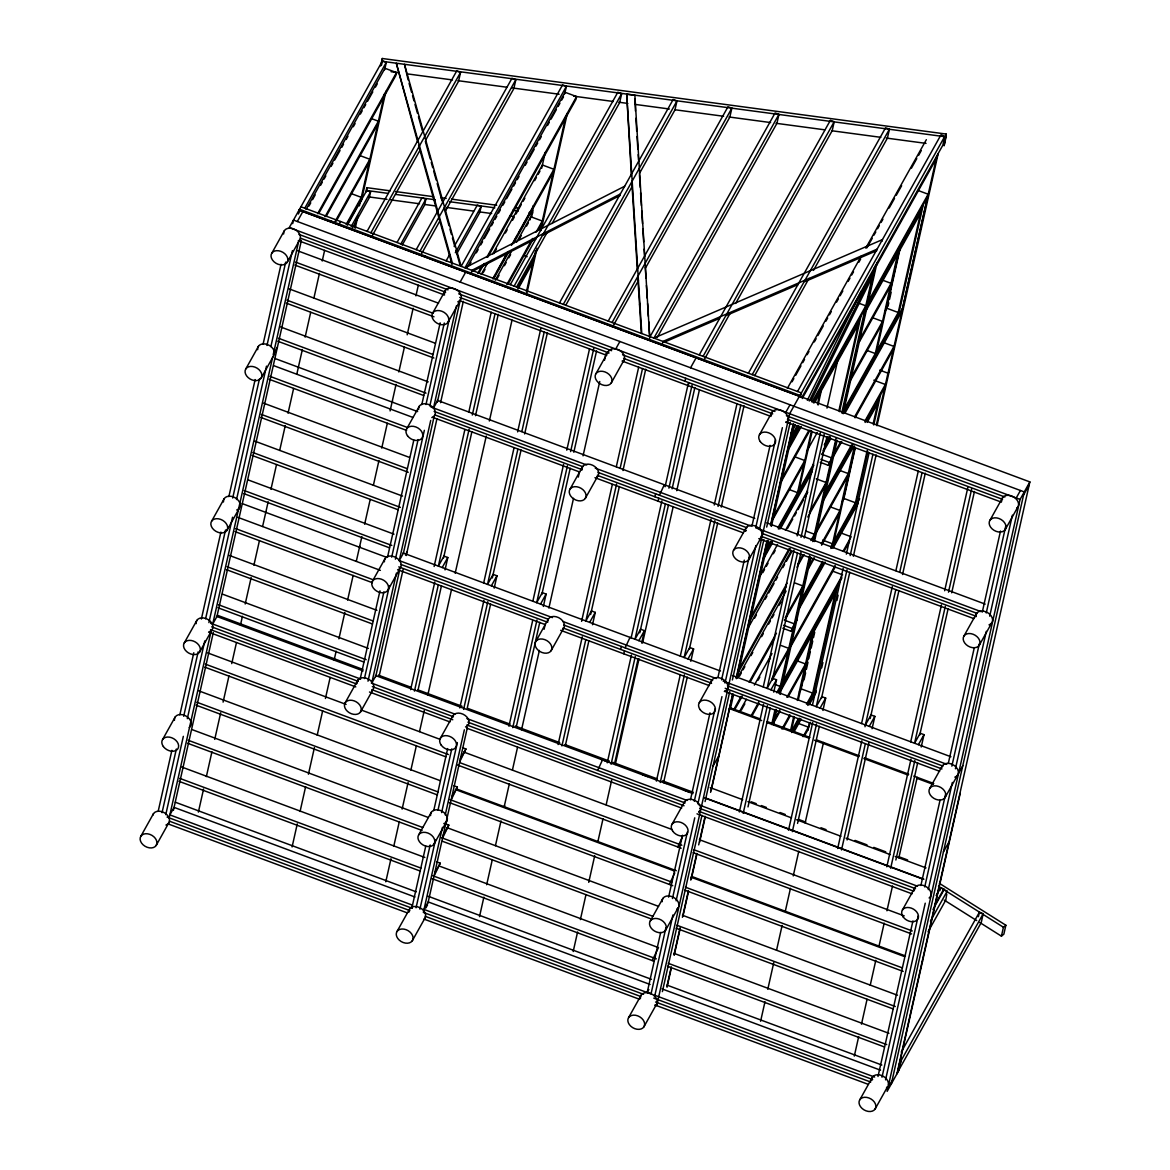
<?xml version="1.0" encoding="UTF-8"?>
<svg xmlns="http://www.w3.org/2000/svg" width="1170" height="1170" viewBox="0 0 1170 1170"><rect width="100%" height="100%" fill="white"/><g stroke="black" fill="none" stroke-linecap="round" stroke-linejoin="round"><path stroke-width="1.5" d="M382.312 58.5L382.224 61.323L946.091 136.875L944.088 145.811L946.179 134.053L382.312 58.5L380.645 65.929M946.091 136.875L946.179 134.053M390.268 190.842L366.81 187.668L366.722 190.491L347.3 225.24M946.779 894.026L945.784 900.096L928.059 931.832M158.33 810.664L171.888 750.336M179.844 714.855L193.796 652.743M201.372 619.032L220.896 532.101M228.867 496.606L255.148 379.548M263.118 344.068L281.049 264.259M292.675 223.631L293.48 220.077L1024.262 491.912L891.335 1083.873M162.045 812.682L176.334 749.063M183.69 716.274L198.154 651.851M205.584 618.813L225.532 529.981M232.698 498.04L259.447 378.934M266.965 345.501L285.685 262.139M298.248 213.715L299.067 210.073L1029.863 481.908L896.922 1073.855M298.54 213.73L299.549 209.269L799.987 395.431M165.76 814.656L183.339 736.354M187.317 718.672L204.779 640.911M208.889 622.601L232.552 517.228M236.53 499.531L266.482 366.151M270.87 346.598L292.427 250.614M169.197 817.874L210.732 632.941M272.815 356.484L212.735 624.019L216.933 616.517L301.392 240.406M298.789 240.786L273.21 354.7L277.407 347.197M173.394 810.371L213.32 632.546M198.388 812.097L203.565 789.033M206.359 776.617L211.931 751.783M214.724 739.367L220.706 712.764M223.09 702.117L228.984 675.865M231.733 663.609L236.457 642.608M240.45 625.131L242.424 616.327M245.203 603.998L251.14 577.571M253.905 565.227L259.447 540.569M262.606 526.471L268.164 501.754M270.943 489.367L276.515 464.578M279.688 450.421L285.261 425.631M288.039 413.244L293.611 388.455M296.785 374.298L302.357 349.508M305.136 337.121L310.693 312.332M313.882 298.174L319.439 273.385M322.233 260.998L324.616 250.38M381.464 65.359L382.473 60.898L386.305 62.332L384.637 69.761M354.583 227.214L356.587 218.322M359.38 205.876L384.55 93.79M355.183 228.282L357.991 215.821M361.179 201.591L385.954 91.289M365.815 192.129L366.81 187.668M306.101 209.386L384.974 68.284L396.498 72.569L395.826 75.538L318.737 213.481M388.367 193.416L366.722 190.491L370.554 191.924L369.223 197.876L352.448 227.887M397.069 242.424L422.034 197.774L425.865 199.192L424.534 205.145L402.246 245.013M367.058 231.367L456.724 70.931L460.556 72.364L458.552 81.286L425.704 140.049M292.09 846.948L297.268 823.899M300.061 811.483L305.633 786.635M308.427 774.218L314.408 747.615M317.187 735.228L322.686 710.716M325.435 698.475L330.159 677.459M334.152 659.982L336.141 651.178M338.905 638.849L344.843 612.422M347.607 600.093L353.15 575.421M356.309 561.322L361.866 536.606M364.645 524.218L370.217 499.429M373.391 485.272L378.963 460.483M381.742 448.095L387.314 423.306M390.093 410.919L396.06 384.36M398.838 371.972L404.396 347.183M407.189 334.795L413.142 308.236M415.935 295.849L418.319 285.231M360.199 678.878L379.972 590.835M387.489 557.344L413.814 440.11M421.8 404.586L440.154 322.861M364.44 678.541L383.906 591.83M391.687 557.169L418.099 439.569M425.968 404.542L444.278 323.022M367.994 681.189L389.405 585.863M395.401 559.172L424.344 430.311M429.814 405.975L449.47 318.43M396.44 573.081L371.724 683.163L375.906 675.66M430.721 420.44L399.248 560.606L403.431 553.103L434.172 416.257M456.475 305.765L433.514 407.964L437.712 400.462M454.165 246.504L477.301 205.101L481.148 206.52L479.817 212.472L456.666 253.89M375.687 676.684L399.453 570.843M437.361 402.027L460.278 300.017M379.299 675.485L403.065 569.658M406.239 555.545L436.966 418.684M440.563 402.685L463.32 301.348M416.213 249.649L511.992 78.258L515.838 79.692L513.835 88.613L445.536 210.805M434.128 566.485L464.87 429.595M468.863 411.811L491.21 312.258M410.626 689.671L434.801 581.987M469.111 429.244L438.37 566.134L443.971 556.086L447.803 557.52L445.039 569.878M472.3 415.028L495.056 313.692M443.562 557.9L471.905 431.686M475.503 415.686L498.259 314.35M414.458 691.104L438.253 585.175M418.07 689.92L441.47 585.76M530.083 219.843L533.271 205.642M541.651 168.348L545.235 152.363M531.487 217.342L533.081 210.249M385.793 881.814L390.97 858.751M393.763 846.334L399.336 821.501M402.129 809.084L408.111 782.467M410.889 770.079L416.388 745.582M419.533 731.572L424.257 710.57M427.854 694.848L451.605 589.139M455.174 573.241L486.281 436.03M489.353 420.995L512.021 320.083M564.715 93.775L566.397 86.346L562.551 84.913L461.141 266.365L404.484 64.306L408.096 79.852M526.441 291.623L535.626 250.775M540.408 229.466L565.929 115.801M527.041 292.675L537.015 248.274M541.008 230.519L567.333 113.3M467.21 267.374L565.052 92.284L576.576 96.569L575.903 99.552L487.846 257.122M483.678 582.982L514.025 447.876M517.623 431.876L540.774 328.77M411.84 908.125L425.763 846.085M433.734 810.634L447.657 748.595M459.781 707.952L483.956 600.268M517.857 449.309L487.524 584.415L493.126 574.368L496.957 575.801L494.193 588.159M521.849 431.525L544.211 331.973M416.067 907.788L430.18 844.945M437.975 810.283L451.752 748.917M492.321 577.965L521.059 449.967M524.657 433.968L547.414 332.631M463.612 709.386L487.802 601.702M419.913 909.207L435.445 840.075M441.616 812.594L457.338 742.584M490.625 604.042L467.225 708.201L510.047 724.128M442.465 827.322L423.35 912.41L643.544 994.324M445.243 814.92L464.358 729.831M427.942 903.138L467.356 727.638M436.834 861.924L440.256 863.197L433.997 876.184M445.39 823.841L448.812 825.113L442.553 838.1M453.945 785.772L457.368 787.044L451.108 800.031M462.486 747.688L465.923 748.961L459.649 761.948M510.296 284.646L617.833 92.24L621.665 93.659L619.661 102.594L552.123 223.441M649.745 338.13L634.871 95.179L626.696 94.243L631.405 175.792M635.076 98.66L635.442 111.048M532.833 601.278L563.574 464.388M566.777 450.172L589.534 348.835M508.935 726.234L532.716 620.319M567.421 465.821L536.679 602.696L542.28 592.663L546.112 594.082L543.348 606.44M570.609 451.591L593.76 348.484M541.871 594.477L570.214 468.249M573.812 452.249L596.568 350.927M512.767 727.667L536.957 619.983M516.379 726.482L539.779 622.338M479.495 916.666L483.883 897.156M486.676 884.739L492.248 859.906M495.436 845.705L501.009 820.872M509.316 783.929L504.197 806.686L504.709 805.779M512.46 769.933L517.564 747.177M521.557 729.7L539.37 650.418M544.109 629.27L545.308 623.99M548.876 608.093L573.519 498.332M578.287 477.097L579.486 471.773M583.055 455.847L599.757 381.493M604.524 360.258L606.118 353.164M559.45 302.928L673.145 99.508L676.977 100.942L674.973 109.863L639.449 173.438M639.551 304.975L639.873 303.483M581.592 621.343L612.334 484.453M616.327 466.669L638.688 367.117M558.09 744.529L582.265 636.846M616.575 484.102L585.834 620.992L591.435 610.945L595.267 612.378L592.503 624.736M620.173 468.102L642.52 368.55M590.631 614.528L619.369 486.53M622.966 470.53L645.723 369.208M561.922 745.948L585.717 640.034M565.534 744.764L588.934 640.619M662.615 342.912L662.951 341.421L877.105 249.151M608.224 321.077L728.003 106.748L731.85 108.181L729.846 117.102L645.547 267.915M620.641 649.409L621.314 646.44M654.922 496.767L655.595 493.798M597.621 770.416L602.491 759.944M623.815 653.811L624.487 650.842M625.146 647.858L630.016 637.387M658.096 501.169L658.754 498.201M659.427 495.217L664.297 484.746M685.02 381.244L685.693 378.261M631.142 637.84L661.884 500.965M665.087 486.735L688.238 383.628M688.194 385.647L688.867 382.663M607.245 762.811L631.434 655.127M665.335 504.168L634.988 639.273L640.59 629.226L644.436 630.659L641.657 643.017M668.918 488.168L692.084 385.062M639.785 632.824L668.523 504.826M672.121 488.826L694.878 387.489M611.091 764.244L635.266 656.56M614.689 763.059L638.089 658.9M573.198 951.517L577.585 932.007M580.378 919.591L585.951 894.757M588.744 882.341L594.711 855.738M603.018 818.781L597.899 841.537L598.411 840.645M606.162 804.784L611.661 780.288M615.259 764.551L639.01 658.842M642.579 642.944L673.189 506.639M676.757 490.698L699.426 389.8M650.081 336.638L775.096 112.963L778.942 114.382L776.938 123.318L657.233 337.472M680.297 656.121L711.038 519.246M714.241 505.016L736.998 403.694M656.399 781.092L680.179 675.178M714.885 520.665L684.143 657.555L689.744 647.507L693.591 648.941L690.812 661.299M718.073 506.449L740.829 405.112M689.335 649.321L717.678 523.107M721.276 507.107L744.032 405.771M660.246 782.525L684.421 674.841M663.858 781.341L687.243 677.181M699.236 354.934L830.378 120.291L834.21 121.709L832.206 130.645L735.637 303.454M652.231 960.57L658.491 947.598L440.022 866.327M669.328 884.432L674.797 872.879M677.752 846.948L682.417 836.828M660.67 932.461L647.185 992.54L648.853 989.542M668.611 897.112L682.505 835.248M690.461 799.812L710 712.808M717.985 677.254L744.281 560.152M751.871 526.383L770.079 445.331M665.905 927.722L651.017 993.973L424.023 909.441L428.22 901.938L650.11 984.467M672.457 898.531L687.39 832.002M694.307 801.231L715.045 708.903M721.568 679.872L749.166 556.92M775.491 439.715L755.703 527.816L981.001 611.617M654.615 996.518L672.925 914.969M676.114 900.798L694.746 817.83M697.876 803.892L721.963 696.633M725.005 683.075L755.879 545.6M759.462 529.615L782.364 427.664M656.721 1005.659L789.662 413.712L799.446 396.191M662.381 991.619L701.971 815.314M705.071 801.567L729.773 691.543M732.376 679.96L763.908 539.531M766.701 527.085L790.262 422.209M666.9 986.383L671.287 966.859M674.066 954.501L680.048 927.839M682.417 917.309L688.413 890.589M690.768 880.103L696.764 853.427M698.68 844.886L705.086 816.338M710.556 792.368L732.712 693.708M736.164 677.986L766.876 541.242M770.474 525.564L793.187 424.037M667.017 987.246L671.01 969.447M674.183 955.32L680.179 928.6M682.944 916.3L688.56 891.306M691.309 879.036L696.94 854.012M699.572 842.239L705.086 817.742M711.141 790.715L732.829 694.176M736.383 678.673L767.388 540.584M770.825 525.33L793.626 423.759M730.636 707.66L733.429 695.229M737.422 677.474L750.584 618.871L749.18 621.372M768.222 540.613L750.482 619.588L790.174 548.598M771.425 526.383L794.196 424.973M800.382 397.391L801.391 392.93L300.939 206.768M811.512 430.56L797.56 492.658L789.341 489.601M817.479 403.942L819.877 393.31M798.964 490.157L812.112 431.613M818.079 404.995L821.267 390.795M763.249 686.98L793.991 550.105M797.194 535.875L820.345 432.768M748.39 373.215L885.573 127.764L889.419 129.197L887.416 138.118L813.472 270.402M826.985 408.111L837.691 360.433M739.352 811.951L763.527 704.267M767.096 688.413L797.428 553.308M801.026 537.308L824.177 434.202M772.288 680.179L801.026 552.181M804.229 537.966L826.985 436.629M743.184 813.384L767.374 705.7M747.996 806.905L770.196 708.04M773.765 692.157L776.529 679.799L772.697 678.366L767.096 688.384M838.905 410.626L859.526 318.796M839.504 411.65L860.93 316.295M782.876 628.246L791.11 631.317L794.298 623.829L784.426 620.159M820.214 462.325L828.448 465.382L831.636 457.909L821.749 454.238M771.688 724.508L774.876 710.292M778.869 692.538L809.581 555.794M812.77 541.593L835.98 438.531M841.727 412.981L874.341 267.74M772.683 723.777L776.002 709.371M779.469 693.591L810.181 556.847M813.764 540.862L836.184 441.031M842.575 412.893L875.672 265.21M773.399 724.654L776.602 710.424M780.185 694.41L810.869 557.505M814.452 541.534L837.179 440.3M843.16 413.668L877.061 262.709M882.107 241.108L882.429 239.616L653.928 338.071L778.942 114.382M790.554 730.621L793.743 716.42M797.326 700.45L812.068 634.813M854.422 446.209L832.513 543.787L822.642 540.116M897.624 254.183L875.306 353.545L867.087 350.488M791.563 729.89L794.342 717.473M798.335 699.733L813.472 632.312M833.918 541.286L855.036 447.262M876.71 351.044L899.028 251.682M801.026 689.496L815.3 625.921M843.775 499.122L855.285 447.905M886.582 308.88L900.066 248.83M804.009 679.931L805.604 672.867M806.393 669.342L807.973 662.278M808.762 658.739L810.357 651.675M811.146 648.151L812.74 641.087M813.53 637.548L814.715 632.253M887.971 306.379L888.761 302.84M889.566 299.315L891.145 292.251M811.351 699.075L836.345 587.837M854.115 508.701L867.204 450.435M873.142 423.935L879.094 397.449M896.907 318.459L921.887 207.207M812.755 696.574L837.735 585.322M855.504 506.2L867.804 451.459M873.756 424.973L880.498 394.948M898.311 315.958L923.291 204.706M812.404 705.276L843.146 568.386M846.349 554.156L869.105 452.834M809.391 723.045L807.797 730.153L810.386 722.314M821.706 667.88L822.905 662.586M836.916 600.502L838.115 595.179M876.403 424.695L887.957 373.186L889.434 370.714M884.096 342.752L893.982 346.422L893.31 349.391L855.08 417.807M918.274 190.549L928.146 194.22L901.836 311.425L844.93 413.244M877.003 425.748L938.164 153.665L936.029 159.12L876.462 265.707M936.775 156.18L888.03 373.215L879.738 370.13M788.507 830.232L812.682 722.548M846.992 569.805L816.25 706.695L821.852 696.647L825.684 698.08L822.919 710.439M850.181 555.589L872.937 454.252M944.497 137.753L942.83 145.197L802.035 397.113M821.442 698.461L849.786 572.247M853.383 556.247L876.14 454.911M792.339 831.665L816.528 723.981M797.545 823.417L819.351 726.321M760.602 1021.234L764.99 1001.725M767.783 989.308L773.75 962.691M776.544 950.274L782.116 925.441M785.304 911.255L790.467 888.293M793.245 875.92L798.788 851.204M861.559 723.557L892.3 586.667M895.898 570.667L918.26 471.115M837.661 848.513L861.851 740.829M865.01 726.76L895.752 589.87M899.745 572.101L922.092 472.548M870.202 718.526L898.94 590.528M902.538 574.528L925.294 473.206M841.508 849.946L865.288 744.032M847.095 839.943L868.9 742.848M872.074 728.72L874.853 716.362L871.006 714.943L865.405 724.947M910.713 741.838L941.455 604.948M944.658 590.733L967.809 487.627M886.816 866.809L911.006 759.125M945.301 606.382L914.56 743.272L920.161 733.224L924.007 734.658L921.229 747.016M948.49 592.166L971.656 489.045M919.752 735.038L948.095 608.824M951.693 592.824L974.449 491.488M890.662 868.228L914.838 760.544M895.854 859.994L917.66 762.898M854.305 1056.086L858.692 1036.576M861.486 1024.159L867.058 999.326M870.246 985.14L875.818 960.292M879.006 946.106L884.169 923.145M886.948 910.786L892.491 886.056M917.207 777.348L898.838 857.8L899.35 856.893L907.613 859.965M877.997 1076.488L912.922 920.966M920.878 885.514L940.022 800.295M948.402 762.957L974.303 647.639M982.288 612.1L1000.496 531.048M881.99 1077.248L918.216 915.949M924.724 886.948L945.462 794.62M951.853 766.16L979.348 643.734M986.251 612.963L1005.907 525.418M885.558 1079.851L925.236 903.196M928.293 889.609L952.351 782.438M955.422 768.792L986.295 631.317M989.703 616.151L1012.386 515.151M1029.863 481.908L1020.079 499.429L887.138 1091.376L898.823 1070.462L900.827 1061.541L899.438 1064.042M897.434 1072.963L960.219 793.348L959.722 794.24M978.383 916.71L979.378 912.249L983.224 913.682L981.22 922.603L898.633 1070.389L900.637 1061.468L983.224 913.682M979.787 922.516L1001.432 936.161L1003.436 927.24L1005.864 925.236L939.393 883.35M1005.864 925.236L1003.86 934.157L1001.432 936.161M939.846 890.692L940.534 887.708L944.365 889.141L932.987 909.514M791.212 432.885L795.249 424.739M807.329 400.301L861.281 291.169M791.52 436.849L797.165 425.456M809.245 401.017L873.668 270.709L802.24 398.517M792.017 439.174L798.437 426.187M811.293 400.198L872.308 276.778M271.82 253.159L284.398 230.636M382.473 60.898L289.283 227.58L1020.079 499.429M297.312 221.51L302.913 211.492M304.785 208.202L386.305 62.332M308.982 206.022L310.752 202.849M312.522 199.675L315.183 194.922M320.507 185.416L322.276 182.242M324.046 179.068L325.816 175.895M331.139 166.389L332.909 163.215M334.678 160.041L340.002 150.535M341.772 147.362L343.541 144.188M346.203 139.435L347.973 136.261M353.296 126.74L355.066 123.581M360.375 114.06L362.159 110.887M363.928 107.713L365.698 104.554M367.468 101.38L372.791 91.86M375.438 87.106L377.223 83.933M287.103 262.446A8.95 6.45 29.2 0 0 278.709 250.789A8.95 6.45 29.2 0 0 272.566 260.164A8.95 6.45 29.2 0 0 287.103 262.446L299.681 239.923M317.626 213.671L396.498 72.569M325.041 216.684L378.407 121.197L371.811 118.74M326.152 216.465L377.734 124.166M245.832 368.872L258.424 346.349M330.978 222.051L331.476 221.145M335.161 221.335L369.852 159.266L359.98 155.595M336.273 221.13L369.179 162.235M339.154 224.011L340.558 221.51M346.174 224.391L361.296 197.35L351.424 193.664M261.115 378.159A8.95 6.45 29.2 0 0 252.72 366.517A8.95 6.45 29.2 0 0 246.592 375.877A8.95 6.45 29.2 0 0 261.115 378.159L273.692 355.636A8.95 6.45 29.2 0 0 267.506 344.565A8.95 6.45 29.2 0 0 257.663 349.684M347.285 224.187L360.638 200.319M351.132 226.673L370.554 191.924M370.89 232.786L460.556 72.364M211.624 521.177L224.216 498.654M372.44 235.36L420.381 149.584M226.907 530.463A8.95 6.45 29.2 0 0 218.512 518.807A8.95 6.45 29.2 0 0 212.384 528.182A8.95 6.45 29.2 0 0 226.907 530.463L239.499 507.941M400.915 243.857L425.865 199.192M184.304 642.842L196.896 620.319M265.78 512.372L266.277 511.48M420.045 251.067L515.838 79.692M421.595 253.656L440.227 220.326M199.587 652.129A8.95 6.45 29.2 0 0 191.193 640.473A8.95 6.45 29.2 0 0 185.065 649.847A8.95 6.45 29.2 0 0 199.587 652.129L212.165 629.606M424.681 256.903L425.178 256.011M162.601 739.513L175.178 716.991M446.15 260.851L449.704 254.475M455.335 252.72L481.148 206.52M432.724 313.019L445.317 290.496M140.883 836.184L153.475 813.662M566.397 86.346L464.987 267.784L624.678 186.235M392.082 402.07L392.579 401.164M469.199 265.575L470.983 262.387M476.322 252.837L478.106 249.649M480.768 244.881L482.552 241.693M484.322 238.519L489.66 228.969M491.444 225.781L493.228 222.592M494.998 219.419L496.782 216.231M498.566 213.042L500.336 209.869M503.012 205.086L504.782 201.898M506.566 198.724L511.904 189.174M513.688 185.986L515.458 182.798M517.242 179.624L519.027 176.436M525.242 165.292L527.026 162.118M528.811 158.93L534.149 149.38M535.918 146.191L537.703 143.018M539.472 139.83L541.257 136.641M547.487 125.512L549.271 122.323M551.041 119.135L556.379 109.585M558.163 106.412L559.933 103.223M561.717 100.035L563.501 96.861M460.146 282.072L465.733 272.069M448.008 322.306A8.95 6.45 29.2 0 0 439.613 310.65A8.95 6.45 29.2 0 0 433.485 320.024A8.95 6.45 29.2 0 0 448.008 322.306L460.585 299.783M156.166 845.471A8.95 6.45 29.2 0 0 147.771 833.83A8.95 6.45 29.2 0 0 141.643 843.19A8.95 6.45 29.2 0 0 156.166 845.471L168.743 822.949M477.843 273.253L482.289 265.283M486.735 257.327L576.576 96.569M478.954 273.034L484.278 263.484M481.236 274.438L487.437 263.338M492.76 253.817L542.397 164.999L553.922 169.284L511.378 245.407M483.225 272.654L484.994 269.48M493.872 253.627L496.519 248.859M505.381 233.005L507.166 229.832M512.475 220.311L514.259 217.137M516.028 213.964L521.352 204.443M523.122 201.284L524.891 198.11M534.646 180.663L536.416 177.489M538.185 174.315L539.955 171.142M406.736 428.732L419.328 406.209M492.76 278.723L507.824 251.755M493.17 278.665L494.939 275.491M496.723 272.303L508.263 251.652M514.478 240.523L517.14 235.755M518.924 232.581L531.356 210.337M493.857 278.533L508.935 251.565M513.367 243.623L553.249 172.253M495.32 280.2L511.275 251.652M516.599 242.131L530.785 216.757L542.295 221.042L536.094 232.143M497.308 278.416L499.078 275.242M504.402 265.722L506.171 262.548M508.833 257.795L510.603 254.621M519.48 238.753L521.25 235.594M526.558 226.073L528.343 222.9M359.483 547.224L359.98 546.332M506.844 284.486L532.555 238.49M507.941 284.281L532.759 239.879M538.083 230.358L541.637 224.011M514.142 286.08L621.665 93.659M516.584 287.045L546.799 232.976M517.798 287.659L533.754 259.111M518.017 289.048L533.081 262.095M518.383 291.769L518.88 290.862M372.543 581.022L385.12 558.514M405.434 554.872L407.028 552.021M387.811 590.309A8.95 6.45 29.2 0 0 379.416 578.667A8.95 6.45 29.2 0 0 373.288 588.027A8.95 6.45 29.2 0 0 387.811 590.309L400.403 567.801M563.297 304.361L676.977 100.942M565.724 305.341L632.341 186.147M345.208 702.687L357.801 680.165M360.492 711.974A8.95 6.45 29.2 0 0 352.097 700.333A8.95 6.45 29.2 0 0 345.969 709.693A8.95 6.45 29.2 0 0 360.492 711.974L373.084 689.452M442.216 567.523L447.803 557.52M612.071 322.496L731.85 108.181M612.085 326.62L612.583 325.713M613.606 325.07L638.454 280.624M595.939 373.727L608.517 351.205M615.698 349.011L619.895 341.494M491.371 585.804L496.957 575.801M611.223 383.014A8.95 6.45 29.2 0 0 602.828 371.358A8.95 6.45 29.2 0 0 596.685 380.733A8.95 6.45 29.2 0 0 611.223 383.014L623.8 360.492M570.024 489.133L582.601 466.625M440.447 738.124L453.039 715.601M585.292 498.42A8.95 6.45 29.2 0 0 576.898 486.778A8.95 6.45 29.2 0 0 570.77 496.138A8.95 6.45 29.2 0 0 585.292 498.42L597.885 475.912M540.525 604.1L546.112 594.082M460.322 758.979L465.923 748.961M418.743 834.795L431.32 812.272M535.816 641.438L548.394 618.93M690.563 367.789L696.15 357.771M451.766 797.048L457.368 787.044M703.082 356.353L834.21 121.709M704.618 358.941L730.314 312.96M434.026 844.082A8.95 6.45 29.2 0 0 425.631 832.426A8.95 6.45 29.2 0 0 419.489 841.8A8.95 6.45 29.2 0 0 434.026 844.082L446.604 821.559M705.788 361.471L706.285 360.579M443.225 835.131L448.812 825.113M551.099 650.725A8.95 6.45 29.2 0 0 542.704 639.083A8.95 6.45 29.2 0 0 536.562 648.443A8.95 6.45 29.2 0 0 551.099 650.725L563.677 628.217M397.025 931.466L409.617 908.944M434.67 873.2L440.256 863.197M425.865 907.905L427.547 904.907M589.68 622.381L595.267 612.378M412.308 940.753A8.95 6.45 29.2 0 0 403.913 929.112A8.95 6.45 29.2 0 0 397.785 938.472A8.95 6.45 29.2 0 0 412.308 940.753L424.9 918.231M752.237 374.634L889.419 129.197M754.679 375.599L809.026 278.372M638.835 640.663L644.436 630.659M759.535 434.582L772.112 412.059M787.366 388.381L861.31 256.069M865.771 248.098L926.347 139.683M792.046 381.786L793.83 378.597M795.615 375.409L800.953 365.844M802.737 362.656L804.521 359.468M807.183 354.685L808.967 351.497M814.32 341.933L816.104 338.744M817.888 335.556L823.227 325.991M825.903 321.209L827.687 318.021M829.457 314.832L831.241 311.644M836.594 302.079L838.378 298.891M840.162 295.703L842.824 290.92M848.177 281.356L849.961 278.167M851.731 274.979L853.515 271.791M858.868 262.226L860.652 259.038M866.882 247.879L872.235 238.314M874.005 235.126L875.789 231.938M877.573 228.75L879.357 225.561M881.142 222.373L882.926 219.185M889.156 208.026L894.509 198.461M896.279 195.273L901.631 185.708M911.43 168.173L916.783 158.608M918.552 155.42L921.229 150.637M785.816 412.279L790.013 404.776M797.545 391.497L940.987 134.843L944.833 136.261L799.49 396.323L299.037 210.176M790.832 439.92L798.774 425.719M811.995 402.056L865.785 305.809L857.551 302.752M868.579 300.807L928.146 194.22M790.174 442.903L799.066 426.991M813.091 401.88L865.113 308.792M867.921 303.79L927.488 197.203M789.501 445.872L800.163 426.787M813.516 402.919L858.853 321.779M867.248 306.759L921.229 210.176M788.829 448.856L801.274 426.567M814.612 402.714L858.195 324.748M866.575 309.728L920.556 213.159M733.546 550.295L746.138 527.772M782.291 478.003L808.894 430.384M860.038 338.89L891.072 283.345L882.853 280.273M781.619 480.972L810.006 430.194M859.365 341.859L890.414 286.314M687.989 658.944L693.591 648.941M806.569 451.635L817.245 432.549M884.959 311.395L886.728 308.222L898.238 312.507L844.272 409.091M748.829 559.582A8.95 6.45 29.2 0 0 740.434 547.926A8.95 6.45 29.2 0 0 734.307 557.3A8.95 6.45 29.2 0 0 748.829 559.582L761.407 537.059M773.736 516.072L804.784 460.527L794.898 456.856M851.482 376.959L882.531 321.414L872.644 317.743M773.063 519.056L804.112 463.51M850.809 379.943L881.858 324.397M766.525 548.203L770.079 541.842M778.079 527.524L813.647 463.876M824.323 444.79L828.769 436.834M765.853 551.172L771.191 541.637M778.299 528.898L813.867 465.265M824.543 446.165L829.881 436.615M843.599 412.059L897.58 315.49M765.18 554.156L772.244 541.534M779.293 528.913L812.799 468.951M822.978 450.728L830.437 437.39M843.819 413.449L902.494 308.456M764.522 557.125L772.449 542.924M780.39 528.723L812.126 471.934M821.837 454.574L830.656 438.794M759.915 576.049L777.553 544.489M785.48 530.288L807.534 490.844M762.767 572.715L764.536 569.556M766.306 566.397L768.061 563.238M773.355 553.776L775.125 550.617M787.469 528.533L792.748 519.071M794.518 515.911L796.287 512.753M798.042 509.593L803.337 500.131M805.106 496.972L807.739 492.248M834.415 453.009L840.63 441.88M854.86 416.418L893.982 346.422M828.448 465.382L830.963 460.878M833.742 455.978L841.742 441.66M699.338 702.6L711.93 680.077M751.155 616.619L789.077 548.774M797.004 534.573L798.774 531.414M809.347 512.489L826.108 482.508L816.236 478.837M825.523 484.76L827 482.274M807.797 517.038L825.435 485.477M748.23 627.778L791.432 550.47M754.606 618.126L756.376 614.981M765.195 599.201L766.95 596.042M768.719 592.883L774.014 583.42M775.769 580.261L777.538 577.102M782.832 567.64L784.587 564.481M786.357 561.337L791.651 551.86M825.786 491.064L851.57 444.922M864.908 421.054L885.354 384.477L873.829 380.191M825.113 494.032L852.681 444.717M865.127 422.443L884.681 387.445M824.455 497.001L852.769 446.34M866.926 421.01L878.421 400.433M823.782 499.985L853.866 446.15M867.145 422.399L877.763 403.401M739.469 668.348L787.074 583.157M797.662 564.218L802.956 554.755M810.883 540.555L814.422 534.237L806.188 531.18M817.23 529.132L848.279 473.587L840.045 470.53M738.797 671.331L786.415 586.126M796.989 567.201L804.053 554.58M811.98 540.379L813.75 537.22M816.572 532.101L847.606 476.556M737.568 677.883L786.064 591.099M739.557 676.114L741.312 672.969M743.082 669.81L744.837 666.651M751.008 655.609L752.778 652.45M761.597 636.67L763.352 633.526M768.646 624.049L770.416 620.904M772.171 617.745L773.94 614.586M779.235 605.124L780.99 601.965M842.151 501.637L843.921 498.464L855.445 502.749L830.671 547.092M808.953 566.017L813.384 558.09M821.369 543.801L840.001 510.471L830.115 506.8M808.28 569L814.495 557.885M821.589 545.191L839.329 513.454M734.102 708.991L741.151 696.369M749.092 682.168L776.427 633.248M785.245 617.482L802.883 585.921L794.649 582.865M734.321 710.38L742.248 696.179M750.189 681.978L774.876 637.811M784.573 620.451L802.21 588.89M672.019 824.25L684.611 801.743M801.465 599.332L822.7 561.337M739.352 711.916L746.401 699.294M754.343 685.093L771.981 653.547M800.806 602.316L822.919 562.726M830.89 548.481L854.773 505.732M741.327 710.161L744.851 703.857M758.087 680.179L759.842 677.035M768.661 661.255L770.43 658.096M800.134 605.285L824.133 562.331M831.987 548.291L859.701 498.698M799.461 608.254L825.245 562.126M833.245 547.809L858.151 503.261M713.027 766.131L718.614 756.127M795.512 622.177L796.902 619.661L795.571 622.191M791.11 631.317L793.626 626.813M750.877 716.201L758.803 702M772.039 678.337L788.785 648.37L780.551 645.299M791.578 643.354L835.146 565.403M843.146 551.085L851.146 536.767L841.274 533.096M711.433 788.083L711.945 787.176M751.959 716.025L759.023 703.404M772.244 679.741L788.112 651.339M790.92 646.337L835.365 566.792M844.257 550.88L849.595 541.344M770.942 689.803L776.529 679.799M776.705 692.742L780.229 686.439L775.3 684.596M783.037 681.437L841.713 576.444M650.315 920.936L662.893 898.414M777.801 692.567L779.571 689.408M782.364 684.406L841.932 577.819M781.692 687.39L835.672 590.806M781.033 690.358L835 593.775M774.481 719.506L779.805 709.985M786.898 697.291L805.53 663.96L795.644 660.289M773.809 722.49L780.024 711.375M788.01 697.086L804.858 666.944M692.113 875.496L691.602 876.403L905.478 955.948M665.584 930.223A8.95 6.45 29.2 0 0 657.204 918.567A8.95 6.45 29.2 0 0 651.061 927.942A8.95 6.45 29.2 0 0 665.584 930.223L678.176 907.701A8.95 6.45 29.2 0 1 676.991 908.944M799.403 692.011L801.172 688.852L812.697 693.137L806.496 704.208M781.896 729.012L789.882 714.738M783.008 728.822L790.101 716.128M628.597 1017.607L641.189 995.085M791.461 731.133L798.54 718.468M791.666 732.522L799.636 718.278M807.607 704.018L812.024 696.106M792.777 732.332L800.061 719.301M807.812 705.408L816.104 690.578M794.05 731.82L801.172 719.097M809.172 704.779L816.28 692.055M803.059 736.691L808.397 727.155L798.525 723.469M804.17 736.486L807.724 730.124M820.097 708.084L825.684 698.08M643.88 1026.894A8.95 6.45 29.2 0 0 635.485 1015.253A8.95 6.45 29.2 0 0 629.358 1024.613A8.95 6.45 29.2 0 0 643.88 1026.894L656.458 1004.372M823.505 742.497L805.135 822.934L805.647 822.042M869.251 726.38L874.853 716.362M989.952 520.284L1002.529 497.776M1016.233 497.996L1020.43 490.493M1023.604 494.895L1029.19 484.877M1005.235 529.571A8.95 6.45 29.2 0 0 996.84 517.93A8.95 6.45 29.2 0 0 990.697 527.29A8.95 6.45 29.2 0 0 1005.235 529.571L1017.812 507.063M963.963 635.997L976.555 613.49M918.406 744.661L924.007 734.658M979.246 645.284A8.95 6.45 29.2 0 0 970.851 633.643A8.95 6.45 29.2 0 0 964.723 643.003A8.95 6.45 29.2 0 0 979.246 645.284L991.824 622.776M929.755 788.302L942.347 765.78M945.038 797.589A8.95 6.45 29.2 0 0 936.644 785.947A8.95 6.45 29.2 0 0 930.516 795.307A8.95 6.45 29.2 0 0 945.038 797.589L957.63 775.067M958.596 773.18L962.793 765.677M902.436 909.967L915.028 887.445M943.444 851.848L949.031 841.844M941.85 873.8L942.362 872.893M936.146 895.547L940.534 887.708M934.537 905.565L943.4 889.697L947.276 890.999L930.428 921.141M922.019 962.106L922.53 961.199M859.818 1099.756L872.41 1077.234M901.236 1052.093L979.378 912.249M875.101 1109.043A8.95 6.45 29.2 0 0 866.707 1097.387A8.95 6.45 29.2 0 0 860.564 1106.761A8.95 6.45 29.2 0 0 875.101 1109.043L887.679 1086.52A8.95 6.45 29.2 0 1 886.509 1087.764M887.811 1088.407L891.993 1080.89M471.846 270.343L620.305 194.03L619.983 195.522L542.514 235.331M471.51 271.835L536.065 238.651M664.282 342.196L719.491 318.401M726.19 315.52L798.13 284.529M804.828 281.634L876.769 250.643M391.072 71.706L398.297 72.672M407.335 73.885L452.512 79.94M457.938 80.671L506.727 87.209M512.153 87.925L559.143 94.229M573.607 96.159L613.358 101.498M618.784 102.214L627.822 103.428M635.047 104.393L669.386 109M674.812 109.731L723.601 116.269M729.027 116.985L770.591 122.557M776.017 123.289L824.806 129.826M832.045 130.791L880.834 137.329M886.26 138.06L926.026 143.383M395.679 191.573L433.573 196.706M440.783 197.671L446.194 198.403M451.605 199.134L496.709 205.247M514.756 207.69L518.354 208.172M395.577 194.395L435.269 199.777M449.704 201.723L494.808 207.821M512.855 210.264L518.266 210.995M529.089 212.472L532.701 212.955M368.989 196.926L387.036 199.368M390.634 199.865L419.503 203.77M424.915 204.501L435.737 205.964M446.574 207.426L473.631 211.097M479.042 211.828L491.663 213.54M509.71 215.982L513.323 216.465M523.867 255.44L527.158 256.669M298.862 234.366L448.022 289.853M458.698 293.816L611.617 350.707M622.557 354.773L774.935 411.46M786.401 415.73L1004.898 497.001M300.324 238.139L445.638 292.193M459.737 297.429L609.073 352.989M623.595 358.386L772.726 413.858M787.439 419.343L1002.529 499.341M298.35 240.625L444.556 295.015M459.488 300.573L606.689 355.314M622.089 361.047L771.001 416.447M785.757 421.931L1001.418 502.149M297.75 250.833L438.531 303.205M295.542 262.109L432.929 313.209M820.887 459.357L829.12 462.413M294.884 265.078L433.968 316.807M289.195 288.902L435.065 343.161M287.001 300.178L432.856 354.437M286.328 303.147L433.894 358.049M280.654 326.986L428.205 381.873M278.445 338.247L426.012 393.149M437.287 400.301L754.782 518.398M766.716 522.844L985.198 604.115M277.773 341.23L423.642 395.489M430.955 407.014L586.726 464.958M595.252 468.132L750.584 525.915M434.128 411.416L582.645 466.654M598.002 472.373L746.899 527.758M761.685 533.257L977.316 613.475M434.772 414.882L581.973 469.638M597.329 475.342L746.241 530.741M761.026 536.24L976.263 616.297M274.848 358.459L417.631 411.577M432.798 417.368L579.589 471.978M594.96 477.682L743.462 532.935M758.803 538.639L973.879 618.637M832.733 571.179L842.605 574.85M273.795 365.683L412.878 417.427M269.89 376.33L407.277 427.43M269.232 379.299L406.619 430.414M263.542 403.138L409.412 457.397M261.349 414.399L407.204 468.658M260.676 417.383L408.242 472.27M783.549 625.277L791.783 628.334M255.001 441.207L402.553 496.095M252.793 452.483L400.359 507.37M252.12 455.452L397.99 509.71M248.142 479.919L394.012 534.178M244.237 490.552L391.804 545.439M243.579 493.535L389.434 547.794M403.006 552.942L720.501 671.039M732.435 675.485L950.918 756.756M398.809 560.445L552.445 617.599M562.682 621.402L716.289 678.541M723.118 681.086L946.72 764.259M242.248 503.626L386.743 557.373M401.164 564.54L548.364 619.296M563.721 625.014L712.618 680.399M727.418 685.898L943.035 766.116M398.78 566.88L547.692 622.279A8.95 6.45 29.2 0 1 558.558 617.599A8.95 6.45 29.2 0 1 562.507 629.445M563.048 627.983L711.565 683.236M725.195 688.296L941.982 768.939M398.517 570.009L545.322 624.619M560.679 630.323L709.181 685.576M724.522 691.28L939.598 771.279M237.89 517.359L380.367 570.36M760.471 719.038L729.802 707.631L729.305 708.537L761.67 720.574M767.286 721.583L809.874 737.422M816.689 739.952L859.292 755.805M864.396 757.707L908.695 774.174M913.799 776.076L933.748 783.505M766.789 722.475L809.377 738.314M814.481 740.215L858.78 756.697M863.899 758.599L908.183 775.081M916.71 778.24L933.25 784.397M235.696 528.635L373.084 579.735M235.024 531.604L372.411 582.704M229.349 555.428L376.901 610.33M227.141 566.704L373.011 620.963M226.468 569.673L372.338 623.946M222.49 594.141L368.36 648.399M751.125 801.757L756.244 803.658M761.348 805.56L766.452 807.461M780.083 812.536L785.202 814.437M798.832 819.497L803.936 821.398M820.974 827.746L826.093 829.647M855.051 840.411L866.97 844.857M873.785 847.387L885.719 851.818M218.585 604.788L366.151 659.675M710.19 787.615L742.745 799.724M747.879 801.64L791.505 817.874M796.624 819.775L840.923 836.243M846.027 838.144L890.326 854.626M895.196 856.44L926.026 867.906M217.927 607.756L363.782 662.015M217.752 615.405L362.992 669.43M378.378 675.148L410.846 687.229M417.675 689.773L462.106 706.3M515.195 726.043L559.728 742.614M564.861 744.515L609.409 761.085M612.831 762.357L657.365 778.928M662.498 780.843L693.342 792.309M601.57 759.462L606.747 761.392M642.462 774.672L647.639 776.602M662.893 782.277L666.373 783.564M683.338 789.882L688.516 791.812M704.603 797.633L923.861 879.182M216.494 616.356L363.124 670.893M375.482 675.499L692.976 793.596M704.91 798.042L923.393 879.313M210.6 623.23L360.623 679.039M371.285 683.002L454.94 714.124M466.888 718.555L687.082 800.47M699.002 804.901L917.499 886.187M211.638 626.842L358.254 681.379M372.338 686.615L453.419 716.771M467.927 722.168L685.093 802.956M699.645 808.368L915.51 888.659M210.541 629.65L356.47 683.938M371.87 689.671L452.761 719.755M466.845 724.99L684.04 805.779M698.987 811.351L913.126 890.999M208.596 632.151L355.797 686.907M369.486 692.011L449.938 721.934M466.596 728.12L681.657 808.119M697.013 813.837L912.073 893.836M207.499 652.845L346.115 704.413M361.53 710.131L440.242 739.425M463.832 752.061L672.077 829.53M699.367 839.68L904.205 915.876M205.335 664.121L448.344 754.518M204.662 667.105L445.96 756.858M459.942 762.708L681.847 845.252M693.781 849.683L912.264 930.954M457.572 765.048L681.174 848.221M693.108 852.667L911.591 933.938M198.944 690.914L440.256 780.682M456.49 788.946L676.275 870.699M455.422 789.545L673.905 870.816M690.958 877.164L904.322 956.519M196.779 702.205L438.077 791.958M196.107 705.174L437.419 794.927M449.821 799.549L671.726 882.092M685.357 887.167L902.143 967.809M449.163 802.532L672.765 885.705M684.699 890.136L903.181 971.407M192.114 729.627L428.278 817.479M446.867 827.614L658.52 906.355M682.403 915.232L897.478 995.231M188.224 740.274L422.692 827.482M187.566 743.242L422.019 830.466M441.28 837.632L652.933 916.359M676.816 925.236L895.299 1006.507M442.318 841.23L652.26 919.327M676.143 928.219L892.915 1008.847M181.847 767.067L424.856 857.464M673.847 953.301L888.922 1033.315M179.683 778.342L420.981 868.111M179.01 781.326L420.308 871.08M432.724 875.701L656.326 958.873M668.26 963.319L886.743 1044.591M432.052 878.67L653.957 961.213M667.587 966.288L884.374 1046.931M175.339 802.225L416.257 891.832M428.205 896.279L651.412 979.305M667.134 985.169L881.829 1065.022M414.984 897.01L174.067 807.388L169.869 814.89L412.498 905.156M662.044 988.913L880.527 1070.184M654.439 995.144L874.633 1077.058M167.061 817.069L412.264 908.286M653.767 998.127L872.644 1079.544M169.372 821.164L409.895 910.626M425.149 916.3L640.312 996.343M655.566 1002.017L870.729 1082.045M168.699 824.133L407.423 912.936M424.476 919.284L639.639 999.312M654.893 1004.986L868.345 1084.385M938.515 886.319L1003.436 927.24M944.234 900.11L976.701 920.571M409.076 83.362L411.547 92.152M412.527 95.662L414.004 100.942M414.984 104.452L417.456 113.241M418.436 116.751L422.385 130.806M425.339 141.351L430.267 158.915M431.247 162.425L432.724 167.705M433.719 171.215L436.176 180.004M437.156 183.514L442.084 201.079M444.059 208.114L448.987 225.678M449.967 229.188L451.445 234.468M452.439 237.978L454.896 246.768M455.876 250.278L459.825 264.332M452.366 263.089L396.308 63.209L417.617 141.848M418.597 145.358L452.029 264.581M635.895 118.316L636.699 131.025M637.036 136.48L637.84 149.19M638.191 154.645L638.528 160.1M639.449 174.623L640.239 187.346M640.59 192.787L641.394 205.511M641.73 210.966L642.535 223.675M642.886 229.13L643.675 241.839M644.143 249.108L644.597 256.376M645.284 267.272L645.972 278.182M646.425 285.451L647.229 298.16M647.58 303.615L648.37 316.324M648.721 321.779L649.525 334.503M626.696 94.243L641.774 333.552M631.858 183.061L637.372 270.402M637.708 275.857L641.335 333.274M871.65 1080.553A8.95 6.45 29.2 0 1 880.396 1075.098A8.95 6.45 29.2 0 1 888.337 1084.956M941.689 767.344A8.95 6.45 29.2 0 1 954.486 765.677A8.95 6.45 29.2 0 1 954.837 777.158M223.47 501.974A8.95 6.45 29.2 0 1 235.389 497.893A8.95 6.45 29.2 0 1 236.706 510.018M152.817 815.227A8.95 6.45 29.2 0 1 165.613 813.559A8.95 6.45 29.2 0 1 165.95 825.04M444.571 293.816A8.95 6.45 29.2 0 1 456.49 289.736A8.95 6.45 29.2 0 1 457.792 301.86M771.366 415.379A8.95 6.45 29.2 0 1 782.277 410.743A8.95 6.45 29.2 0 1 786.225 422.589M196.15 623.639A8.95 6.45 29.2 0 1 208.07 619.559A8.95 6.45 29.2 0 1 209.371 631.683M711.184 683.397A8.95 6.45 29.2 0 1 723.104 679.317A8.95 6.45 29.2 0 1 724.42 691.441M283.652 233.971A8.95 6.45 29.2 0 1 294.562 229.32A8.95 6.45 29.2 0 1 298.511 241.166M357.055 683.499A8.95 6.45 29.2 0 1 367.95 678.849A8.95 6.45 29.2 0 1 371.899 690.695M683.953 803.293A8.95 6.45 29.2 0 1 695.784 800.967A8.95 6.45 29.2 0 1 698.709 812.272M430.575 815.607A8.95 6.45 29.2 0 1 442.509 811.512A8.95 6.45 29.2 0 1 443.81 823.636M174.432 720.325A8.95 6.45 29.2 0 1 185.328 715.674A8.95 6.45 29.2 0 1 189.277 727.521M640.443 998.419A8.95 6.45 29.2 0 1 651.339 993.769A8.95 6.45 29.2 0 1 655.288 1005.615M418.582 409.529A8.95 6.45 29.2 0 1 430.502 405.449A8.95 6.45 29.2 0 1 431.803 417.573M452.38 717.151A8.95 6.45 29.2 0 1 465.192 715.484A8.95 6.45 29.2 0 1 465.528 726.965M745.392 531.107A8.95 6.45 29.2 0 1 756.288 526.456A8.95 6.45 29.2 0 1 760.237 538.302M408.871 912.278A8.95 6.45 29.2 0 1 419.767 907.627A8.95 6.45 29.2 0 1 423.716 919.474M662.147 901.734A8.95 6.45 29.2 0 1 670.878 896.279A8.95 6.45 29.2 0 1 678.834 906.136M975.809 616.809A8.95 6.45 29.2 0 1 987.729 612.714A8.95 6.45 29.2 0 1 989.03 624.853M384.374 561.834A8.95 6.45 29.2 0 1 396.308 557.739A8.95 6.45 29.2 0 1 397.61 569.878M914.282 890.779A8.95 6.45 29.2 0 1 925.178 886.129A8.95 6.45 29.2 0 1 929.126 897.975M607.873 352.77A8.95 6.45 29.2 0 1 619.705 350.444A8.95 6.45 29.2 0 1 622.63 361.735M1001.783 501.096A8.95 6.45 29.2 0 1 1012.693 496.446A8.95 6.45 29.2 0 1 1016.642 508.306M581.856 469.945A8.95 6.45 29.2 0 1 592.751 465.294A8.95 6.45 29.2 0 1 596.7 477.155M760.281 441.587A8.95 6.45 29.2 0 0 774.818 443.869A8.95 6.45 29.2 0 0 766.423 432.213A8.95 6.45 29.2 0 0 760.281 441.587M700.099 709.605A8.95 6.45 29.2 0 0 714.621 711.886A8.95 6.45 29.2 0 0 706.227 700.23A8.95 6.45 29.2 0 0 700.099 709.605M672.779 831.256A8.95 6.45 29.2 0 0 687.302 833.537A8.95 6.45 29.2 0 0 678.907 821.896A8.95 6.45 29.2 0 0 672.779 831.256M163.347 746.518A8.95 6.45 29.2 0 0 177.869 748.8A8.95 6.45 29.2 0 0 169.474 737.144A8.95 6.45 29.2 0 0 163.347 746.518M407.496 435.737A8.95 6.45 29.2 0 0 422.019 438.019A8.95 6.45 29.2 0 0 413.624 426.363A8.95 6.45 29.2 0 0 407.496 435.737M441.207 745.129A8.95 6.45 29.2 0 0 455.73 747.411A8.95 6.45 29.2 0 0 447.335 735.754A8.95 6.45 29.2 0 0 441.207 745.129M903.196 916.973A8.95 6.45 29.2 0 0 917.719 919.254A8.95 6.45 29.2 0 0 909.324 907.613A8.95 6.45 29.2 0 0 903.196 916.973"/></g></svg>
